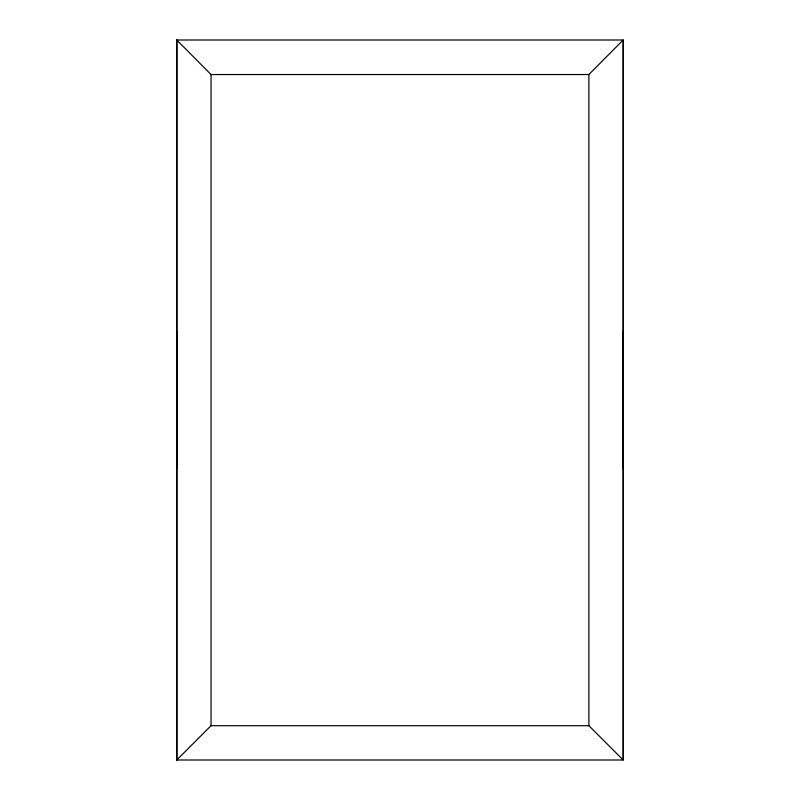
<?xml version="1.0" encoding="UTF-8"?>
<svg xmlns="http://www.w3.org/2000/svg" width="800" height="800" viewBox="0 0 800 800"><rect width="100%" height="100%" fill="white"/><g stroke="black" fill="none" stroke-linecap="round" stroke-linejoin="round"><path stroke-width="1.2" d="M176.76 760L211.04 725.71L211.04 74.53L176.76 40L623.28 40L623.28 760L176.76 760L176.76 40M588.88 725.71L588.88 74.53L623.17 40L623.17 760L588.88 725.71L211.04 725.71M623.28 333.77L623.28 468.57L623.27 400M211.04 74.53L588.88 74.53M623.28 331.43L623.29 340.62M176.72 340.62L176.72 331.43L176.72 468.57L176.71 459.38M176.86 40L176.86 760"/></g></svg>
